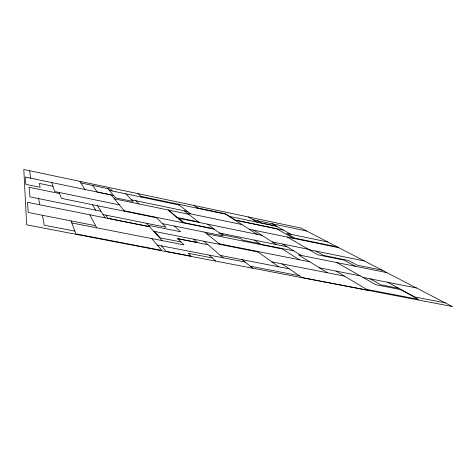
<?xml version="1.0" encoding="UTF-8"?>
<svg xmlns="http://www.w3.org/2000/svg" width="476" height="476" viewBox="0 0 476 476"><rect width="100%" height="100%" fill="white"/><g stroke="black" fill="none" stroke-linecap="round" stroke-linejoin="round"><path stroke-width="0.71" d="M212.219 257.909L188.228 253.28L191.043 256.136L166.231 251.37L161.447 245.854M445.155 302.843L414.733 296.976L387.726 282.298M250.352 266.257L299.118 275.646M366.651 289.39L418.469 299.344L400.435 289.527L375.79 284.725L336.835 262.573M220.394 255.451L289.301 268.845M157.235 245.039L245.086 262.056M74.881 231.122L44.22 225.207L42.489 215.283M95.599 225.713L28.221 212.48L27.525 202.342L149.595 226.743M271.873 261.883L344.35 276.074M71.834 222.946L183.897 244.878L177.53 238.577L197.403 242.504L193.744 239.208M398.805 288.319L380.955 284.838L370.328 278.876M177.703 238.756L207.964 244.729M319.497 267.851L360.231 275.878M362.938 277.419L416.411 287.938M180.945 241.957L160.364 237.911L154.486 231.413M219.192 243.807L309.715 261.794M153.653 231.253L257.938 251.959M382.18 270.19L357.101 265.144L348.521 260.491L323.496 255.428L315.891 251.09M103.042 214.557L166.017 227.213L155.95 217.252M386.845 272.605L298.583 254.904L327.428 272.76M148.274 225.279L180.577 231.752L174.442 226.052M149.5 226.641L107.957 218.329L105.874 215.128M219.257 232.96L286.945 246.693M100.918 211.195L29.958 196.862L29.066 187.294L59.601 193.559M162.381 223.619L223.143 235.894L207.643 224.196M259.593 243.581L242.885 240.207L240.428 238.47L223.678 235.079L221.447 233.407M293.74 250.876L260.449 244.158L254.404 240.088M206.798 233.77L282.429 249.019L299.297 259.723M213.665 228.742L184.069 222.703L178.911 218.294L261.86 235.322M124.147 210.767L214.182 229.129M156.443 217.74L61.333 198.355L59.214 192.488M272.326 241.939L308.377 249.281M309.126 249.71L364.378 260.955M249.216 229.218L338.93 247.758M119.333 204.858L54.698 191.56L51.789 182.564M198.373 221.887L177.143 217.526L168.427 210.041M131.596 199.849L187.615 211.528M327.785 241.975L286.623 233.413L294.995 238.155L337.288 246.901M187.205 213.165L241.897 224.529M114.442 198.849L188.561 214.224M52.985 186.259L39.347 183.433L40.115 187.324L25.817 184.373L25.347 177.042L111.295 194.987L124.528 211.237M276.33 226.112L261.187 222.929L257.207 220.608M276.711 226.326L229.307 216.372L234.965 219.989L283.517 230.14M235.043 220.138L276.788 228.867L293.412 238.351M113.568 195.446L97.312 192.048L92.6 185.408M80.92 182.945L110.724 189.228L112.187 190.941M197.469 207.905L225.416 213.789L229.521 216.413M253.107 219.745L306.681 231.033M140.938 196.362L225.814 214.23L257.29 234.388M109.331 190.346L179.178 205.031M355.197 266.257L344.047 260.14L318.075 254.892L287.314 237.09M272.123 223.756L290.967 234.317M248.365 216.949L257.379 222.268M336.038 271.112L368.097 290.253L301.861 277.538L282.143 263.894M282.631 244.039L301.106 255.41M253.643 230.134L276.485 244.569M194.024 205.471L198.189 208.417M257.052 251.328L278.781 266.804M178.066 204.18L190.68 213.885M184.206 210.814L199.075 222.435M242.094 259.67L252.72 268.143M204.858 232.199L219.948 244.414M168.272 210.023L183.135 222.798M203.906 241.231L223.119 257.802M209.131 255.094L215.64 261.026M138.04 193.643L141.794 197.171M135.844 200.735L138.986 203.93M125.848 193.815L133.167 201.497L115.555 197.832L107.915 188.639M146.483 223.292L162.078 240.606M151.784 238.595L161.763 250.388L75.916 233.906L71.067 220.894M97.455 205.715L105.125 217.853M79.956 181.368L84.906 189.478M92.457 204.698L95.706 210.142M89.797 214.789L96.711 227.82M38.717 198.629L39.746 204.781M29.679 170.741L30.547 178.131M452.2 306.502L26.656 224.839L23.8 169.498L300.963 228.069L452.2 306.502"/></g></svg>
